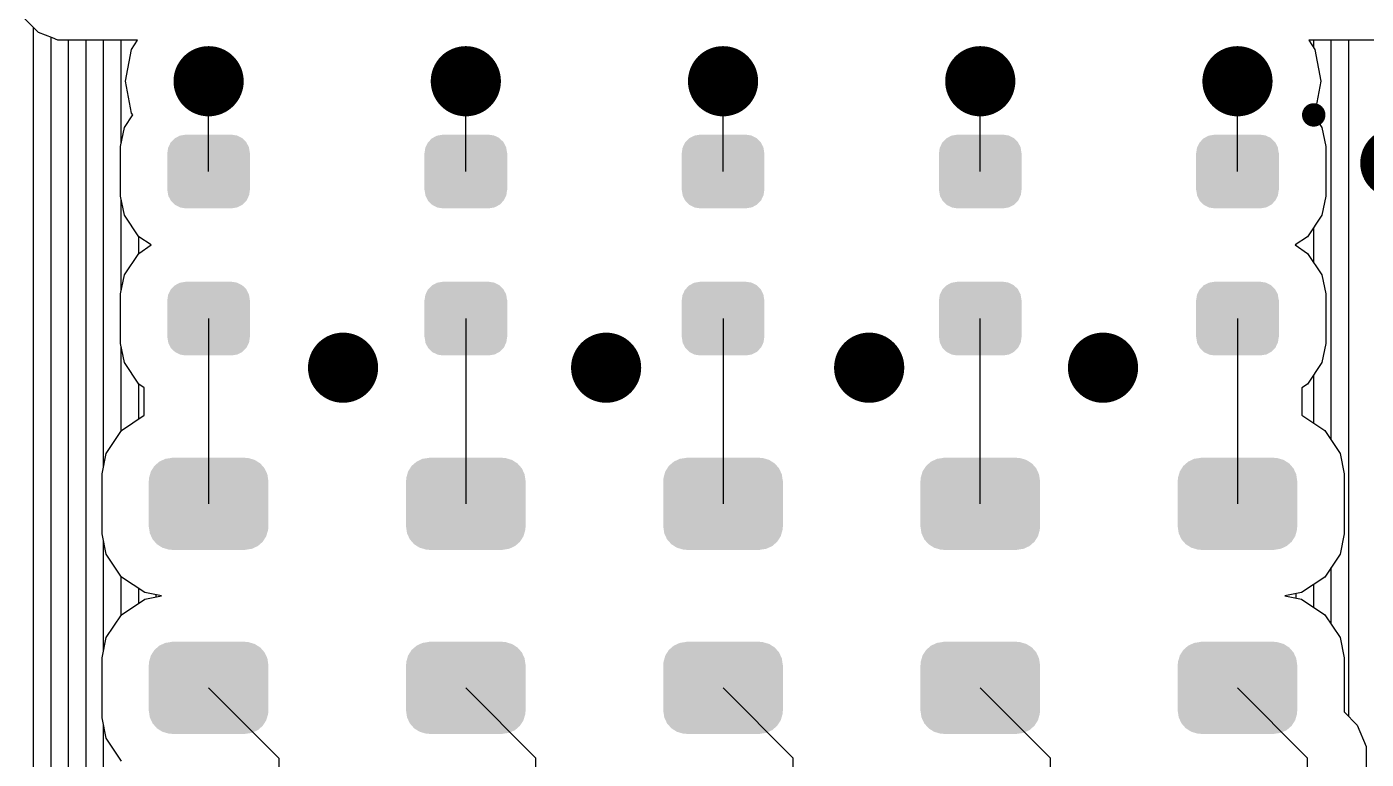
# Model space of a CAD drawing. Extents: x 295 to 953, y 10 to 290.
# Drawn here: x 646.07 to 670.07, y 170.42 to 183.55 of the extents above; entities that cross this region are included whole.
import ezdxf

# ---------------------------------------------------------------- set-up
doc = ezdxf.new("R2010")
doc.units = 0
doc.header["$LTSCALE"] = 5
doc.header["$MEASUREMENT"] = 0
doc.layers.get('0').update_dxf_attribs({"linetype": 'CONTINUOUS', "lineweight": 25})
doc.layers.add('DV-INT-A3_TOP', color=10, linetype='CONTINUOUS')

msp = doc.modelspace()

# ---------------------------------------------------------------- linework, layer by layer
for points, const_width in [([(649.011, 182.571, 1), (649.64, 182.571, 1)], 0.629), ([(653.621, 182.571, 1), (654.25, 182.571, 1)], 0.629), ([(658.231, 182.571, 1), (658.86, 182.571, 1)], 0.629), ([(662.841, 182.571, 1), (663.47, 182.571, 1)], 0.629), ([(667.451, 182.571, 1), (668.08, 182.571, 1)], 0.629), ([(669.027, 181.967, 1), (669.237, 181.967, 1)], 0.21), ([(670.28, 181.104, 1), (670.909, 181.104, 1)], 0.629), ([(651.421, 177.437, 1), (652.049, 177.437, 1)], 0.629), ([(656.136, 177.437, 1), (656.764, 177.437, 1)], 0.629), ([(660.85, 177.437, 1), (661.479, 177.437, 1)], 0.629), ([(665.041, 177.437, 1), (665.67, 177.437, 1)], 0.629)]:
    msp.add_lwpolyline(points, format="xyb", close=True, dxfattribs=dict(const_width=const_width))
for points in [[(648.653, 181.48), (648.717, 181.547), (650, 181.48), (649.932, 181.547)], [(648.717, 181.547), (648.729, 181.553), (649.932, 181.547), (649.925, 181.553)], [(648.729, 181.553), (648.809, 181.596), (649.925, 181.553), (649.838, 181.596)], [(648.809, 181.596), (648.829, 181.599), (649.838, 181.596), (649.831, 181.599)], [(648.829, 181.599), (648.912, 181.613), (649.831, 181.599), (649.738, 181.613)], [(653.263, 181.48), (653.327, 181.547), (654.61, 181.48), (654.542, 181.547)], [(653.327, 181.547), (653.339, 181.553), (654.542, 181.547), (654.535, 181.553)], [(653.339, 181.553), (653.419, 181.596), (654.535, 181.553), (654.448, 181.596)], [(653.419, 181.596), (653.439, 181.599), (654.448, 181.596), (654.441, 181.599)], [(653.439, 181.599), (653.523, 181.613), (654.441, 181.599), (654.348, 181.613)], [(657.873, 181.48), (657.937, 181.547), (659.22, 181.48), (659.152, 181.547)], [(657.937, 181.547), (657.949, 181.553), (659.152, 181.547), (659.145, 181.553)], [(657.949, 181.553), (658.029, 181.596), (659.145, 181.553), (659.058, 181.596)], [(658.029, 181.596), (658.049, 181.599), (659.058, 181.596), (659.051, 181.599)], [(658.049, 181.599), (658.133, 181.613), (659.051, 181.599), (658.958, 181.613)], [(662.483, 181.48), (662.547, 181.547), (663.83, 181.48), (663.762, 181.547)], [(662.547, 181.547), (662.559, 181.553), (663.762, 181.547), (663.755, 181.553)], [(662.559, 181.553), (662.639, 181.596), (663.755, 181.553), (663.668, 181.596)], [(662.639, 181.596), (662.659, 181.599), (663.668, 181.596), (663.661, 181.599)], [(662.659, 181.599), (662.743, 181.613), (663.661, 181.599), (663.568, 181.613)], [(667.093, 181.48), (667.157, 181.547), (668.44, 181.48), (668.372, 181.547)], [(667.157, 181.547), (667.169, 181.553), (668.372, 181.547), (668.365, 181.553)], [(667.169, 181.553), (667.25, 181.596), (668.365, 181.553), (668.278, 181.596)], [(667.25, 181.596), (667.27, 181.599), (668.278, 181.596), (668.271, 181.599)], [(667.27, 181.599), (667.353, 181.613), (668.271, 181.599), (668.178, 181.613)], [(648.583, 180.622), (648.583, 181.284), (650.067, 180.622), (650.067, 181.284)], [(648.586, 181.284), (648.599, 181.377), (650.065, 181.284), (650.05, 181.377)], [(648.599, 181.377), (648.604, 181.387), (650.05, 181.377), (650.048, 181.387)], [(648.604, 181.387), (648.644, 181.471), (650.048, 181.387), (650.005, 181.471)], [(648.644, 181.471), (648.653, 181.48), (650.005, 181.471), (650, 181.48)], [(653.194, 180.622), (653.194, 181.284), (654.677, 180.622), (654.677, 181.284)], [(653.196, 181.284), (653.209, 181.377), (654.675, 181.284), (654.66, 181.377)], [(653.209, 181.377), (653.214, 181.387), (654.66, 181.377), (654.658, 181.387)], [(653.214, 181.387), (653.254, 181.471), (654.658, 181.387), (654.615, 181.471)], [(653.254, 181.471), (653.263, 181.48), (654.615, 181.471), (654.61, 181.48)], [(657.804, 180.622), (657.804, 181.284), (659.287, 180.622), (659.287, 181.284)], [(657.806, 181.284), (657.819, 181.377), (659.285, 181.284), (659.27, 181.377)], [(657.819, 181.377), (657.824, 181.387), (659.27, 181.377), (659.269, 181.387)], [(657.824, 181.387), (657.864, 181.471), (659.269, 181.387), (659.225, 181.471)], [(657.864, 181.471), (657.873, 181.48), (659.225, 181.471), (659.22, 181.48)], [(662.414, 180.622), (662.414, 181.284), (663.897, 180.622), (663.897, 181.284)], [(662.416, 181.284), (662.429, 181.377), (663.895, 181.284), (663.88, 181.377)], [(662.429, 181.377), (662.434, 181.387), (663.88, 181.377), (663.879, 181.387)], [(662.434, 181.387), (662.474, 181.471), (663.879, 181.387), (663.835, 181.471)], [(662.474, 181.471), (662.483, 181.48), (663.835, 181.471), (663.83, 181.48)], [(667.024, 180.622), (667.024, 181.284), (668.507, 180.622), (668.507, 181.284)], [(667.026, 181.284), (667.039, 181.377), (668.505, 181.284), (668.49, 181.377)], [(667.039, 181.377), (667.044, 181.387), (668.49, 181.377), (668.489, 181.387)], [(667.044, 181.387), (667.084, 181.471), (668.489, 181.387), (668.445, 181.471)], [(667.084, 181.471), (667.093, 181.48), (668.445, 181.471), (668.44, 181.48)], [(648.601, 180.529), (648.586, 180.622), (650.052, 180.529), (650.065, 180.622)], [(648.602, 180.519), (648.601, 180.529), (650.047, 180.519), (650.052, 180.529)], [(653.211, 180.529), (653.196, 180.622), (654.662, 180.529), (654.675, 180.622)], [(653.212, 180.519), (653.211, 180.529), (654.657, 180.519), (654.662, 180.529)], [(657.821, 180.529), (657.806, 180.622), (659.272, 180.529), (659.285, 180.622)], [(657.822, 180.519), (657.821, 180.529), (659.267, 180.519), (659.272, 180.529)], [(662.431, 180.529), (662.416, 180.622), (663.882, 180.529), (663.895, 180.622)], [(662.432, 180.519), (662.431, 180.529), (663.877, 180.519), (663.882, 180.529)], [(667.041, 180.529), (667.026, 180.622), (668.492, 180.529), (668.505, 180.622)], [(667.043, 180.519), (667.041, 180.529), (668.487, 180.519), (668.492, 180.529)], [(648.646, 180.435), (648.602, 180.519), (650.006, 180.435), (650.047, 180.519)], [(648.65, 180.426), (648.646, 180.435), (649.998, 180.426), (650.006, 180.435)], [(648.719, 180.359), (648.65, 180.426), (649.934, 180.359), (649.998, 180.426)], [(648.726, 180.353), (648.719, 180.359), (649.922, 180.353), (649.934, 180.359)], [(648.813, 180.31), (648.726, 180.353), (649.841, 180.31), (649.922, 180.353)], [(648.82, 180.307), (648.813, 180.31), (649.821, 180.307), (649.841, 180.31)], [(648.912, 180.293), (648.82, 180.307), (649.738, 180.293), (649.821, 180.307)], [(653.256, 180.435), (653.212, 180.519), (654.617, 180.435), (654.657, 180.519)], [(653.261, 180.426), (653.256, 180.435), (654.608, 180.426), (654.617, 180.435)], [(653.329, 180.359), (653.261, 180.426), (654.544, 180.359), (654.608, 180.426)], [(653.336, 180.353), (653.329, 180.359), (654.532, 180.353), (654.544, 180.359)], [(653.423, 180.31), (653.336, 180.353), (654.451, 180.31), (654.532, 180.353)], [(653.43, 180.307), (653.423, 180.31), (654.431, 180.307), (654.451, 180.31)], [(653.523, 180.293), (653.43, 180.307), (654.348, 180.293), (654.431, 180.307)], [(657.866, 180.435), (657.822, 180.519), (659.227, 180.435), (659.267, 180.519)], [(657.871, 180.426), (657.866, 180.435), (659.218, 180.426), (659.227, 180.435)], [(657.939, 180.359), (657.871, 180.426), (659.154, 180.359), (659.218, 180.426)], [(657.946, 180.353), (657.939, 180.359), (659.142, 180.353), (659.154, 180.359)], [(658.033, 180.31), (657.946, 180.353), (659.062, 180.31), (659.142, 180.353)], [(658.04, 180.307), (658.033, 180.31), (659.042, 180.307), (659.062, 180.31)], [(658.133, 180.293), (658.04, 180.307), (658.958, 180.293), (659.042, 180.307)], [(662.476, 180.435), (662.432, 180.519), (663.837, 180.435), (663.877, 180.519)], [(662.481, 180.426), (662.476, 180.435), (663.828, 180.426), (663.837, 180.435)], [(662.549, 180.359), (662.481, 180.426), (663.764, 180.359), (663.828, 180.426)], [(662.556, 180.353), (662.549, 180.359), (663.752, 180.353), (663.764, 180.359)], [(662.643, 180.31), (662.556, 180.353), (663.672, 180.31), (663.752, 180.353)], [(662.65, 180.307), (662.643, 180.31), (663.652, 180.307), (663.672, 180.31)], [(662.743, 180.293), (662.65, 180.307), (663.568, 180.293), (663.652, 180.307)], [(667.086, 180.435), (667.043, 180.519), (668.447, 180.435), (668.487, 180.519)], [(667.091, 180.426), (667.086, 180.435), (668.438, 180.426), (668.447, 180.435)], [(667.159, 180.359), (667.091, 180.426), (668.374, 180.359), (668.438, 180.426)], [(667.166, 180.353), (667.159, 180.359), (668.362, 180.353), (668.374, 180.359)], [(667.253, 180.31), (667.166, 180.353), (668.282, 180.31), (668.362, 180.353)], [(667.26, 180.307), (667.253, 180.31), (668.262, 180.307), (668.282, 180.31)], [(667.353, 180.293), (667.26, 180.307), (668.178, 180.293), (668.262, 180.307)], [(648.653, 178.844), (648.717, 178.911), (650, 178.844), (649.932, 178.911)], [(648.717, 178.911), (648.729, 178.917), (649.932, 178.911), (649.925, 178.917)], [(648.729, 178.917), (648.809, 178.96), (649.925, 178.917), (649.838, 178.96)], [(648.809, 178.96), (648.829, 178.963), (649.838, 178.96), (649.831, 178.963)], [(648.829, 178.963), (648.912, 178.977), (649.831, 178.963), (649.738, 178.977)], [(653.263, 178.844), (653.327, 178.911), (654.61, 178.844), (654.542, 178.911)], [(653.327, 178.911), (653.339, 178.917), (654.542, 178.911), (654.535, 178.917)], [(653.339, 178.917), (653.419, 178.96), (654.535, 178.917), (654.448, 178.96)], [(653.419, 178.96), (653.439, 178.963), (654.448, 178.96), (654.441, 178.963)], [(653.439, 178.963), (653.523, 178.977), (654.441, 178.963), (654.348, 178.977)], [(657.873, 178.844), (657.937, 178.911), (659.22, 178.844), (659.152, 178.911)], [(657.937, 178.911), (657.949, 178.917), (659.152, 178.911), (659.145, 178.917)], [(657.949, 178.917), (658.029, 178.96), (659.145, 178.917), (659.058, 178.96)], [(658.029, 178.96), (658.049, 178.963), (659.058, 178.96), (659.051, 178.963)], [(658.049, 178.963), (658.133, 178.977), (659.051, 178.963), (658.958, 178.977)], [(662.483, 178.844), (662.547, 178.911), (663.83, 178.844), (663.762, 178.911)], [(662.547, 178.911), (662.559, 178.917), (663.762, 178.911), (663.755, 178.917)], [(662.559, 178.917), (662.639, 178.96), (663.755, 178.917), (663.668, 178.96)], [(662.639, 178.96), (662.659, 178.963), (663.668, 178.96), (663.661, 178.963)], [(662.659, 178.963), (662.743, 178.977), (663.661, 178.963), (663.568, 178.977)], [(667.093, 178.844), (667.157, 178.911), (668.44, 178.844), (668.372, 178.911)], [(667.157, 178.911), (667.169, 178.917), (668.372, 178.911), (668.365, 178.917)], [(667.169, 178.917), (667.25, 178.96), (668.365, 178.917), (668.278, 178.96)], [(667.25, 178.96), (667.27, 178.963), (668.278, 178.96), (668.271, 178.963)], [(667.27, 178.963), (667.353, 178.977), (668.271, 178.963), (668.178, 178.977)], [(648.583, 177.986), (648.583, 178.648), (650.067, 177.986), (650.067, 178.648)], [(648.586, 178.648), (648.599, 178.741), (650.065, 178.648), (650.05, 178.741)], [(648.599, 178.741), (648.604, 178.751), (650.05, 178.741), (650.048, 178.751)], [(648.604, 178.751), (648.644, 178.835), (650.048, 178.751), (650.005, 178.835)], [(648.644, 178.835), (648.653, 178.844), (650.005, 178.835), (650, 178.844)], [(653.194, 177.986), (653.194, 178.648), (654.677, 177.986), (654.677, 178.648)], [(653.196, 178.648), (653.209, 178.741), (654.675, 178.648), (654.66, 178.741)], [(653.209, 178.741), (653.214, 178.751), (654.66, 178.741), (654.658, 178.751)], [(653.214, 178.751), (653.254, 178.835), (654.658, 178.751), (654.615, 178.835)], [(653.254, 178.835), (653.263, 178.844), (654.615, 178.835), (654.61, 178.844)], [(657.804, 177.986), (657.804, 178.648), (659.287, 177.986), (659.287, 178.648)], [(657.806, 178.648), (657.819, 178.741), (659.285, 178.648), (659.27, 178.741)], [(657.819, 178.741), (657.824, 178.751), (659.27, 178.741), (659.269, 178.751)], [(657.824, 178.751), (657.864, 178.835), (659.269, 178.751), (659.225, 178.835)], [(657.864, 178.835), (657.873, 178.844), (659.225, 178.835), (659.22, 178.844)], [(662.414, 177.986), (662.414, 178.648), (663.897, 177.986), (663.897, 178.648)], [(662.416, 178.648), (662.429, 178.741), (663.895, 178.648), (663.88, 178.741)], [(662.429, 178.741), (662.434, 178.751), (663.88, 178.741), (663.879, 178.751)], [(662.434, 178.751), (662.474, 178.835), (663.879, 178.751), (663.835, 178.835)], [(662.474, 178.835), (662.483, 178.844), (663.835, 178.835), (663.83, 178.844)], [(667.024, 177.986), (667.024, 178.648), (668.507, 177.986), (668.507, 178.648)], [(667.026, 178.648), (667.039, 178.741), (668.505, 178.648), (668.49, 178.741)], [(667.039, 178.741), (667.044, 178.751), (668.49, 178.741), (668.489, 178.751)], [(667.044, 178.751), (667.084, 178.835), (668.489, 178.751), (668.445, 178.835)], [(667.084, 178.835), (667.093, 178.844), (668.445, 178.835), (668.44, 178.844)], [(648.601, 177.893), (648.586, 177.986), (650.052, 177.893), (650.065, 177.986)], [(648.602, 177.882), (648.601, 177.893), (650.047, 177.882), (650.052, 177.893)], [(653.211, 177.893), (653.196, 177.986), (654.662, 177.893), (654.675, 177.986)], [(653.212, 177.882), (653.211, 177.893), (654.657, 177.882), (654.662, 177.893)], [(657.821, 177.893), (657.806, 177.986), (659.272, 177.893), (659.285, 177.986)], [(657.822, 177.882), (657.821, 177.893), (659.267, 177.882), (659.272, 177.893)], [(662.431, 177.893), (662.416, 177.986), (663.882, 177.893), (663.895, 177.986)], [(662.432, 177.882), (662.431, 177.893), (663.877, 177.882), (663.882, 177.893)], [(667.041, 177.893), (667.026, 177.986), (668.492, 177.893), (668.505, 177.986)], [(667.043, 177.882), (667.041, 177.893), (668.487, 177.882), (668.492, 177.893)], [(648.646, 177.798), (648.602, 177.882), (650.006, 177.798), (650.047, 177.882)], [(648.65, 177.789), (648.646, 177.798), (649.998, 177.789), (650.006, 177.798)], [(648.719, 177.723), (648.65, 177.789), (649.934, 177.723), (649.998, 177.789)], [(648.726, 177.716), (648.719, 177.723), (649.922, 177.716), (649.934, 177.723)], [(648.813, 177.674), (648.726, 177.716), (649.841, 177.674), (649.922, 177.716)], [(648.82, 177.671), (648.813, 177.674), (649.821, 177.671), (649.841, 177.674)], [(648.912, 177.657), (648.82, 177.671), (649.738, 177.657), (649.821, 177.671)], [(653.256, 177.798), (653.212, 177.882), (654.617, 177.798), (654.657, 177.882)], [(653.261, 177.789), (653.256, 177.798), (654.608, 177.789), (654.617, 177.798)], [(653.329, 177.723), (653.261, 177.789), (654.544, 177.723), (654.608, 177.789)], [(653.336, 177.716), (653.329, 177.723), (654.532, 177.716), (654.544, 177.723)], [(653.423, 177.674), (653.336, 177.716), (654.451, 177.674), (654.532, 177.716)], [(653.43, 177.671), (653.423, 177.674), (654.431, 177.671), (654.451, 177.674)], [(653.523, 177.657), (653.43, 177.671), (654.348, 177.657), (654.431, 177.671)], [(657.866, 177.798), (657.822, 177.882), (659.227, 177.798), (659.267, 177.882)], [(657.871, 177.789), (657.866, 177.798), (659.218, 177.789), (659.227, 177.798)], [(657.939, 177.723), (657.871, 177.789), (659.154, 177.723), (659.218, 177.789)], [(657.946, 177.716), (657.939, 177.723), (659.142, 177.716), (659.154, 177.723)], [(658.033, 177.674), (657.946, 177.716), (659.062, 177.674), (659.142, 177.716)], [(658.04, 177.671), (658.033, 177.674), (659.042, 177.671), (659.062, 177.674)], [(658.133, 177.657), (658.04, 177.671), (658.958, 177.657), (659.042, 177.671)], [(662.476, 177.798), (662.432, 177.882), (663.837, 177.798), (663.877, 177.882)], [(662.481, 177.789), (662.476, 177.798), (663.828, 177.789), (663.837, 177.798)], [(662.549, 177.723), (662.481, 177.789), (663.764, 177.723), (663.828, 177.789)], [(662.556, 177.716), (662.549, 177.723), (663.752, 177.716), (663.764, 177.723)], [(662.643, 177.674), (662.556, 177.716), (663.672, 177.674), (663.752, 177.716)], [(662.65, 177.671), (662.643, 177.674), (663.652, 177.671), (663.672, 177.674)], [(662.743, 177.657), (662.65, 177.671), (663.568, 177.657), (663.652, 177.671)], [(667.086, 177.798), (667.043, 177.882), (668.447, 177.798), (668.487, 177.882)], [(667.091, 177.789), (667.086, 177.798), (668.438, 177.789), (668.447, 177.798)], [(667.159, 177.723), (667.091, 177.789), (668.374, 177.723), (668.438, 177.789)], [(667.166, 177.716), (667.159, 177.723), (668.362, 177.716), (668.374, 177.723)], [(667.253, 177.674), (667.166, 177.716), (668.282, 177.674), (668.362, 177.716)], [(667.26, 177.671), (667.253, 177.674), (668.262, 177.671), (668.282, 177.674)], [(667.353, 177.657), (667.26, 177.671), (668.178, 177.657), (668.262, 177.671)], [(648.405, 175.721), (648.443, 175.754), (650.252, 175.721), (650.2, 175.754)], [(648.443, 175.754), (648.507, 175.784), (650.2, 175.754), (650.153, 175.784)], [(648.507, 175.784), (648.549, 175.804), (650.153, 175.784), (650.086, 175.804)], [(648.549, 175.804), (648.638, 175.817), (650.086, 175.804), (650.04, 175.817)], [(648.638, 175.817), (648.665, 175.821), (650.04, 175.817), (649.985, 175.821)], [(648.665, 175.821), (648.665, 175.823), (649.985, 175.821), (649.985, 175.823)], [(653.015, 175.721), (653.053, 175.754), (654.862, 175.721), (654.81, 175.754)], [(653.053, 175.754), (653.117, 175.784), (654.81, 175.754), (654.763, 175.784)], [(653.117, 175.784), (653.159, 175.804), (654.763, 175.784), (654.696, 175.804)], [(653.159, 175.804), (653.249, 175.817), (654.696, 175.804), (654.651, 175.817)], [(653.249, 175.817), (653.275, 175.821), (654.651, 175.817), (654.595, 175.821)], [(653.275, 175.821), (653.275, 175.823), (654.595, 175.821), (654.595, 175.823)], [(657.625, 175.721), (657.663, 175.754), (659.472, 175.721), (659.42, 175.754)], [(657.663, 175.754), (657.727, 175.784), (659.42, 175.754), (659.373, 175.784)], [(657.727, 175.784), (657.769, 175.804), (659.373, 175.784), (659.307, 175.804)], [(657.769, 175.804), (657.859, 175.817), (659.307, 175.804), (659.261, 175.817)], [(657.859, 175.817), (657.885, 175.821), (659.261, 175.817), (659.206, 175.821)], [(657.885, 175.821), (657.885, 175.823), (659.206, 175.821), (659.206, 175.823)], [(662.235, 175.721), (662.273, 175.754), (664.082, 175.721), (664.03, 175.754)], [(662.273, 175.754), (662.338, 175.784), (664.03, 175.754), (663.983, 175.784)], [(662.338, 175.784), (662.379, 175.804), (663.983, 175.784), (663.917, 175.804)], [(662.379, 175.804), (662.469, 175.817), (663.917, 175.804), (663.871, 175.817)], [(662.469, 175.817), (662.495, 175.821), (663.871, 175.817), (663.816, 175.821)], [(662.495, 175.821), (662.495, 175.823), (663.816, 175.821), (663.816, 175.823)], [(666.845, 175.721), (666.883, 175.754), (668.693, 175.721), (668.641, 175.754)], [(666.883, 175.754), (666.948, 175.784), (668.641, 175.754), (668.594, 175.784)], [(666.948, 175.784), (666.989, 175.804), (668.594, 175.784), (668.527, 175.804)], [(666.989, 175.804), (667.079, 175.817), (668.527, 175.804), (668.481, 175.817)], [(667.079, 175.817), (667.106, 175.821), (668.481, 175.817), (668.426, 175.821)], [(667.106, 175.821), (667.106, 175.823), (668.426, 175.821), (668.426, 175.823)], [(648.258, 175.465), (648.276, 175.526), (650.388, 175.465), (650.379, 175.526)], [(648.276, 175.526), (648.291, 175.578), (650.379, 175.526), (650.355, 175.578)], [(648.291, 175.578), (648.326, 175.633), (650.355, 175.578), (650.329, 175.633)], [(648.326, 175.633), (648.354, 175.677), (650.329, 175.633), (650.291, 175.677)], [(648.354, 175.677), (648.405, 175.721), (650.291, 175.677), (650.252, 175.721)], [(652.869, 175.465), (652.886, 175.526), (654.998, 175.465), (654.989, 175.526)], [(652.886, 175.526), (652.901, 175.578), (654.989, 175.526), (654.965, 175.578)], [(652.901, 175.578), (652.936, 175.633), (654.965, 175.578), (654.94, 175.633)], [(652.936, 175.633), (652.964, 175.677), (654.94, 175.633), (654.901, 175.677)], [(652.964, 175.677), (653.015, 175.721), (654.901, 175.677), (654.862, 175.721)], [(657.479, 175.465), (657.496, 175.526), (659.608, 175.465), (659.599, 175.526)], [(657.496, 175.526), (657.511, 175.578), (659.599, 175.526), (659.575, 175.578)], [(657.511, 175.578), (657.546, 175.633), (659.575, 175.578), (659.55, 175.633)], [(657.546, 175.633), (657.574, 175.677), (659.55, 175.633), (659.511, 175.677)], [(657.574, 175.677), (657.625, 175.721), (659.511, 175.677), (659.472, 175.721)], [(662.089, 175.465), (662.106, 175.526), (664.218, 175.465), (664.209, 175.526)], [(662.106, 175.526), (662.121, 175.578), (664.209, 175.526), (664.185, 175.578)], [(662.121, 175.578), (662.156, 175.633), (664.185, 175.578), (664.16, 175.633)], [(662.156, 175.633), (662.185, 175.677), (664.16, 175.633), (664.121, 175.677)], [(662.185, 175.677), (662.235, 175.721), (664.121, 175.677), (664.082, 175.721)], [(666.699, 175.465), (666.717, 175.526), (668.828, 175.465), (668.819, 175.526)], [(666.717, 175.526), (666.732, 175.578), (668.819, 175.526), (668.795, 175.578)], [(666.732, 175.578), (666.766, 175.633), (668.795, 175.578), (668.77, 175.633)], [(666.766, 175.633), (666.795, 175.677), (668.77, 175.633), (668.731, 175.677)], [(666.795, 175.677), (666.845, 175.721), (668.731, 175.677), (668.693, 175.721)], [(648.252, 174.585), (648.252, 175.41), (650.398, 174.585), (650.398, 175.41)], [(648.254, 175.41), (648.258, 175.465), (650.396, 175.41), (650.388, 175.465)], [(652.862, 174.585), (652.862, 175.41), (655.008, 174.585), (655.008, 175.41)], [(652.865, 175.41), (652.869, 175.465), (655.006, 175.41), (654.998, 175.465)], [(657.473, 174.585), (657.473, 175.41), (659.618, 174.585), (659.618, 175.41)], [(657.475, 175.41), (657.479, 175.465), (659.616, 175.41), (659.608, 175.465)], [(662.083, 174.585), (662.083, 175.41), (664.228, 174.585), (664.228, 175.41)], [(662.085, 175.41), (662.089, 175.465), (664.226, 175.41), (664.218, 175.465)], [(666.693, 174.585), (666.693, 175.41), (668.839, 174.585), (668.839, 175.41)], [(666.695, 175.41), (666.699, 175.465), (668.836, 175.41), (668.828, 175.465)], [(648.263, 174.53), (648.254, 174.585), (650.392, 174.53), (650.396, 174.585)], [(648.272, 174.469), (648.263, 174.53), (650.374, 174.469), (650.392, 174.53)], [(652.873, 174.53), (652.865, 174.585), (655.002, 174.53), (655.006, 174.585)], [(652.882, 174.469), (652.873, 174.53), (654.984, 174.469), (655.002, 174.53)], [(657.483, 174.53), (657.475, 174.585), (659.612, 174.53), (659.616, 174.585)], [(657.492, 174.469), (657.483, 174.53), (659.595, 174.469), (659.612, 174.53)], [(662.093, 174.53), (662.085, 174.585), (664.222, 174.53), (664.226, 174.585)], [(662.102, 174.469), (662.093, 174.53), (664.205, 174.469), (664.222, 174.53)], [(666.703, 174.53), (666.695, 174.585), (668.832, 174.53), (668.836, 174.585)], [(666.712, 174.469), (666.703, 174.53), (668.815, 174.469), (668.832, 174.53)], [(648.296, 174.417), (648.272, 174.469), (650.359, 174.417), (650.374, 174.469)], [(648.321, 174.362), (648.296, 174.417), (650.324, 174.362), (650.359, 174.417)], [(648.36, 174.318), (648.321, 174.362), (650.296, 174.318), (650.324, 174.362)], [(648.398, 174.274), (648.36, 174.318), (650.246, 174.274), (650.296, 174.318)], [(652.906, 174.417), (652.882, 174.469), (654.969, 174.417), (654.984, 174.469)], [(652.931, 174.362), (652.906, 174.417), (654.935, 174.362), (654.969, 174.417)], [(652.97, 174.318), (652.931, 174.362), (654.906, 174.318), (654.935, 174.362)], [(653.008, 174.274), (652.97, 174.318), (654.856, 174.274), (654.906, 174.318)], [(657.516, 174.417), (657.492, 174.469), (659.58, 174.417), (659.595, 174.469)], [(657.541, 174.362), (657.516, 174.417), (659.545, 174.362), (659.58, 174.417)], [(657.58, 174.318), (657.541, 174.362), (659.516, 174.318), (659.545, 174.362)], [(657.619, 174.274), (657.58, 174.318), (659.466, 174.274), (659.516, 174.318)], [(662.126, 174.417), (662.102, 174.469), (664.19, 174.417), (664.205, 174.469)], [(662.151, 174.362), (662.126, 174.417), (664.155, 174.362), (664.19, 174.417)], [(662.19, 174.318), (662.151, 174.362), (664.127, 174.318), (664.155, 174.362)], [(662.229, 174.274), (662.19, 174.318), (664.076, 174.274), (664.127, 174.318)], [(666.736, 174.417), (666.712, 174.469), (668.8, 174.417), (668.815, 174.469)], [(666.761, 174.362), (666.736, 174.417), (668.765, 174.362), (668.8, 174.417)], [(666.8, 174.318), (666.761, 174.362), (668.737, 174.318), (668.765, 174.362)], [(666.839, 174.274), (666.8, 174.318), (668.686, 174.274), (668.737, 174.318)], [(648.45, 174.241), (648.398, 174.274), (650.208, 174.241), (650.246, 174.274)], [(648.497, 174.211), (648.45, 174.241), (650.143, 174.211), (650.208, 174.241)], [(648.564, 174.192), (648.497, 174.211), (650.101, 174.192), (650.143, 174.211)], [(648.61, 174.178), (648.564, 174.192), (650.012, 174.178), (650.101, 174.192)], [(648.665, 174.174), (648.61, 174.178), (649.985, 174.174), (650.012, 174.178)], [(648.665, 174.172), (648.665, 174.174), (649.985, 174.172), (649.985, 174.174)], [(653.06, 174.241), (653.008, 174.274), (654.818, 174.241), (654.856, 174.274)], [(653.107, 174.211), (653.06, 174.241), (654.753, 174.211), (654.818, 174.241)], [(653.174, 174.192), (653.107, 174.211), (654.712, 174.192), (654.753, 174.211)], [(653.22, 174.178), (653.174, 174.192), (654.622, 174.178), (654.712, 174.192)], [(653.275, 174.174), (653.22, 174.178), (654.595, 174.174), (654.622, 174.178)], [(653.275, 174.172), (653.275, 174.174), (654.595, 174.172), (654.595, 174.174)], [(657.671, 174.241), (657.619, 174.274), (659.428, 174.241), (659.466, 174.274)], [(657.718, 174.211), (657.671, 174.241), (659.363, 174.211), (659.428, 174.241)], [(657.784, 174.192), (657.718, 174.211), (659.322, 174.192), (659.363, 174.211)], [(657.83, 174.178), (657.784, 174.192), (659.232, 174.178), (659.322, 174.192)], [(657.885, 174.174), (657.83, 174.178), (659.206, 174.174), (659.232, 174.178)], [(657.885, 174.172), (657.885, 174.174), (659.206, 174.172), (659.206, 174.174)], [(662.281, 174.241), (662.229, 174.274), (664.038, 174.241), (664.076, 174.274)], [(662.328, 174.211), (662.281, 174.241), (663.974, 174.211), (664.038, 174.241)], [(662.394, 174.192), (662.328, 174.211), (663.932, 174.192), (663.974, 174.211)], [(662.44, 174.178), (662.394, 174.192), (663.842, 174.178), (663.932, 174.192)], [(662.495, 174.174), (662.44, 174.178), (663.816, 174.174), (663.842, 174.178)], [(662.495, 174.172), (662.495, 174.174), (663.816, 174.172), (663.816, 174.174)], [(666.891, 174.241), (666.839, 174.274), (668.648, 174.241), (668.686, 174.274)], [(666.938, 174.211), (666.891, 174.241), (668.584, 174.211), (668.648, 174.241)], [(667.005, 174.192), (666.938, 174.211), (668.542, 174.192), (668.584, 174.211)], [(667.05, 174.178), (667.005, 174.192), (668.452, 174.178), (668.542, 174.192)], [(667.106, 174.174), (667.05, 174.178), (668.426, 174.174), (668.452, 174.178)], [(667.106, 174.172), (667.106, 174.174), (668.426, 174.172), (668.426, 174.174)], [(648.326, 172.335), (648.354, 172.379), (650.329, 172.335), (650.291, 172.379)], [(648.354, 172.379), (648.405, 172.423), (650.291, 172.379), (650.252, 172.423)], [(648.405, 172.423), (648.443, 172.456), (650.252, 172.423), (650.2, 172.456)], [(648.443, 172.456), (648.507, 172.486), (650.2, 172.456), (650.153, 172.486)], [(648.507, 172.486), (648.549, 172.505), (650.153, 172.486), (650.086, 172.505)], [(648.549, 172.505), (648.638, 172.519), (650.086, 172.505), (650.04, 172.519)], [(648.638, 172.519), (648.665, 172.523), (650.04, 172.519), (649.985, 172.523)], [(648.665, 172.523), (648.665, 172.525), (649.985, 172.523), (649.985, 172.525)], [(652.936, 172.335), (652.964, 172.379), (654.94, 172.335), (654.901, 172.379)], [(652.964, 172.379), (653.015, 172.423), (654.901, 172.379), (654.862, 172.423)], [(653.015, 172.423), (653.053, 172.456), (654.862, 172.423), (654.81, 172.456)], [(653.053, 172.456), (653.117, 172.486), (654.81, 172.456), (654.763, 172.486)], [(653.117, 172.486), (653.159, 172.505), (654.763, 172.486), (654.696, 172.505)], [(653.159, 172.505), (653.249, 172.519), (654.696, 172.505), (654.651, 172.519)], [(653.249, 172.519), (653.275, 172.523), (654.651, 172.519), (654.595, 172.523)], [(653.275, 172.523), (653.275, 172.525), (654.595, 172.523), (654.595, 172.525)], [(657.546, 172.335), (657.574, 172.379), (659.55, 172.335), (659.511, 172.379)], [(657.574, 172.379), (657.625, 172.423), (659.511, 172.379), (659.472, 172.423)], [(657.625, 172.423), (657.663, 172.456), (659.472, 172.423), (659.42, 172.456)], [(657.663, 172.456), (657.727, 172.486), (659.42, 172.456), (659.373, 172.486)], [(657.727, 172.486), (657.769, 172.505), (659.373, 172.486), (659.307, 172.505)], [(657.769, 172.505), (657.859, 172.519), (659.307, 172.505), (659.261, 172.519)], [(657.859, 172.519), (657.885, 172.523), (659.261, 172.519), (659.206, 172.523)], [(657.885, 172.523), (657.885, 172.525), (659.206, 172.523), (659.206, 172.525)], [(662.156, 172.335), (662.185, 172.379), (664.16, 172.335), (664.121, 172.379)], [(662.185, 172.379), (662.235, 172.423), (664.121, 172.379), (664.082, 172.423)], [(662.235, 172.423), (662.273, 172.456), (664.082, 172.423), (664.03, 172.456)], [(662.273, 172.456), (662.338, 172.486), (664.03, 172.456), (663.983, 172.486)], [(662.338, 172.486), (662.379, 172.505), (663.983, 172.486), (663.917, 172.505)], [(662.379, 172.505), (662.469, 172.519), (663.917, 172.505), (663.871, 172.519)], [(662.469, 172.519), (662.495, 172.523), (663.871, 172.519), (663.816, 172.523)], [(662.495, 172.523), (662.495, 172.525), (663.816, 172.523), (663.816, 172.525)], [(666.766, 172.335), (666.795, 172.379), (668.77, 172.335), (668.731, 172.379)], [(666.795, 172.379), (666.845, 172.423), (668.731, 172.379), (668.693, 172.423)], [(666.845, 172.423), (666.883, 172.456), (668.693, 172.423), (668.641, 172.456)], [(666.883, 172.456), (666.948, 172.486), (668.641, 172.456), (668.594, 172.486)], [(666.948, 172.486), (666.989, 172.505), (668.594, 172.486), (668.527, 172.505)], [(666.989, 172.505), (667.079, 172.519), (668.527, 172.505), (668.481, 172.519)], [(667.079, 172.519), (667.106, 172.523), (668.481, 172.519), (668.426, 172.523)], [(667.106, 172.523), (667.106, 172.525), (668.426, 172.523), (668.426, 172.525)], [(648.254, 172.112), (648.258, 172.167), (650.396, 172.112), (650.388, 172.167)], [(648.258, 172.167), (648.276, 172.228), (650.388, 172.167), (650.379, 172.228)], [(648.276, 172.228), (648.291, 172.28), (650.379, 172.228), (650.355, 172.28)], [(648.291, 172.28), (648.326, 172.335), (650.355, 172.28), (650.329, 172.335)], [(652.865, 172.112), (652.869, 172.167), (655.006, 172.112), (654.998, 172.167)], [(652.869, 172.167), (652.886, 172.228), (654.998, 172.167), (654.989, 172.228)], [(652.886, 172.228), (652.901, 172.28), (654.989, 172.228), (654.965, 172.28)], [(652.901, 172.28), (652.936, 172.335), (654.965, 172.28), (654.94, 172.335)], [(657.475, 172.112), (657.479, 172.167), (659.616, 172.112), (659.608, 172.167)], [(657.479, 172.167), (657.496, 172.228), (659.608, 172.167), (659.599, 172.228)], [(657.496, 172.228), (657.511, 172.28), (659.599, 172.228), (659.575, 172.28)], [(657.511, 172.28), (657.546, 172.335), (659.575, 172.28), (659.55, 172.335)], [(662.085, 172.112), (662.089, 172.167), (664.226, 172.112), (664.218, 172.167)], [(662.089, 172.167), (662.106, 172.228), (664.218, 172.167), (664.209, 172.228)], [(662.106, 172.228), (662.121, 172.28), (664.209, 172.228), (664.185, 172.28)], [(662.121, 172.28), (662.156, 172.335), (664.185, 172.28), (664.16, 172.335)], [(666.695, 172.112), (666.699, 172.167), (668.836, 172.112), (668.828, 172.167)], [(666.699, 172.167), (666.717, 172.228), (668.828, 172.167), (668.819, 172.228)], [(666.717, 172.228), (666.732, 172.28), (668.819, 172.228), (668.795, 172.28)], [(666.732, 172.28), (666.766, 172.335), (668.795, 172.28), (668.77, 172.335)], [(648.252, 171.286), (648.252, 172.112), (650.398, 171.286), (650.398, 172.112)], [(652.862, 171.286), (652.862, 172.112), (655.008, 171.286), (655.008, 172.112)], [(657.473, 171.286), (657.473, 172.112), (659.618, 171.286), (659.618, 172.112)], [(662.083, 171.286), (662.083, 172.112), (664.228, 171.286), (664.228, 172.112)], [(666.693, 171.286), (666.693, 172.112), (668.839, 171.286), (668.839, 172.112)], [(648.263, 171.231), (648.254, 171.286), (650.392, 171.231), (650.396, 171.286)], [(648.272, 171.17), (648.263, 171.231), (650.374, 171.17), (650.392, 171.231)], [(648.296, 171.119), (648.272, 171.17), (650.359, 171.119), (650.374, 171.17)], [(652.873, 171.231), (652.865, 171.286), (655.002, 171.231), (655.006, 171.286)], [(652.882, 171.17), (652.873, 171.231), (654.984, 171.17), (655.002, 171.231)], [(652.906, 171.119), (652.882, 171.17), (654.969, 171.119), (654.984, 171.17)], [(657.483, 171.231), (657.475, 171.286), (659.612, 171.231), (659.616, 171.286)], [(657.492, 171.17), (657.483, 171.231), (659.595, 171.17), (659.612, 171.231)], [(657.516, 171.119), (657.492, 171.17), (659.58, 171.119), (659.595, 171.17)], [(662.093, 171.231), (662.085, 171.286), (664.222, 171.231), (664.226, 171.286)], [(662.102, 171.17), (662.093, 171.231), (664.205, 171.17), (664.222, 171.231)], [(662.126, 171.119), (662.102, 171.17), (664.19, 171.119), (664.205, 171.17)], [(666.703, 171.231), (666.695, 171.286), (668.832, 171.231), (668.836, 171.286)], [(666.712, 171.17), (666.703, 171.231), (668.815, 171.17), (668.832, 171.231)], [(666.736, 171.119), (666.712, 171.17), (668.8, 171.119), (668.815, 171.17)], [(648.321, 171.064), (648.296, 171.119), (650.324, 171.064), (650.359, 171.119)], [(648.36, 171.02), (648.321, 171.064), (650.296, 171.02), (650.324, 171.064)], [(648.398, 170.976), (648.36, 171.02), (650.246, 170.976), (650.296, 171.02)], [(648.45, 170.942), (648.398, 170.976), (650.208, 170.942), (650.246, 170.976)], [(648.497, 170.913), (648.45, 170.942), (650.143, 170.913), (650.208, 170.942)], [(652.931, 171.064), (652.906, 171.119), (654.935, 171.064), (654.969, 171.119)], [(652.97, 171.02), (652.931, 171.064), (654.906, 171.02), (654.935, 171.064)], [(653.008, 170.976), (652.97, 171.02), (654.856, 170.976), (654.906, 171.02)], [(653.06, 170.942), (653.008, 170.976), (654.818, 170.942), (654.856, 170.976)], [(653.107, 170.913), (653.06, 170.942), (654.753, 170.913), (654.818, 170.942)], [(657.541, 171.064), (657.516, 171.119), (659.545, 171.064), (659.58, 171.119)], [(657.58, 171.02), (657.541, 171.064), (659.516, 171.02), (659.545, 171.064)], [(657.619, 170.976), (657.58, 171.02), (659.466, 170.976), (659.516, 171.02)], [(657.671, 170.942), (657.619, 170.976), (659.428, 170.942), (659.466, 170.976)], [(657.718, 170.913), (657.671, 170.942), (659.363, 170.913), (659.428, 170.942)], [(662.151, 171.064), (662.126, 171.119), (664.155, 171.064), (664.19, 171.119)], [(662.19, 171.02), (662.151, 171.064), (664.127, 171.02), (664.155, 171.064)], [(662.229, 170.976), (662.19, 171.02), (664.076, 170.976), (664.127, 171.02)], [(662.281, 170.942), (662.229, 170.976), (664.038, 170.942), (664.076, 170.976)], [(662.328, 170.913), (662.281, 170.942), (663.974, 170.913), (664.038, 170.942)], [(666.761, 171.064), (666.736, 171.119), (668.765, 171.064), (668.8, 171.119)], [(666.8, 171.02), (666.761, 171.064), (668.737, 171.02), (668.765, 171.064)], [(666.839, 170.976), (666.8, 171.02), (668.686, 170.976), (668.737, 171.02)], [(666.891, 170.942), (666.839, 170.976), (668.648, 170.942), (668.686, 170.976)], [(666.938, 170.913), (666.891, 170.942), (668.584, 170.913), (668.648, 170.942)], [(648.564, 170.893), (648.497, 170.913), (650.101, 170.893), (650.143, 170.913)], [(648.61, 170.88), (648.564, 170.893), (650.012, 170.88), (650.101, 170.893)], [(648.665, 170.876), (648.61, 170.88), (649.985, 170.876), (650.012, 170.88)], [(648.665, 170.874), (648.665, 170.876), (649.985, 170.874), (649.985, 170.876)], [(653.174, 170.893), (653.107, 170.913), (654.712, 170.893), (654.753, 170.913)], [(653.22, 170.88), (653.174, 170.893), (654.622, 170.88), (654.712, 170.893)], [(653.275, 170.876), (653.22, 170.88), (654.595, 170.876), (654.622, 170.88)], [(653.275, 170.874), (653.275, 170.876), (654.595, 170.874), (654.595, 170.876)], [(657.784, 170.893), (657.718, 170.913), (659.322, 170.893), (659.363, 170.913)], [(657.83, 170.88), (657.784, 170.893), (659.232, 170.88), (659.322, 170.893)], [(657.885, 170.876), (657.83, 170.88), (659.206, 170.876), (659.232, 170.88)], [(657.885, 170.874), (657.885, 170.876), (659.206, 170.874), (659.206, 170.876)], [(662.394, 170.893), (662.328, 170.913), (663.932, 170.893), (663.974, 170.913)], [(662.44, 170.88), (662.394, 170.893), (663.842, 170.88), (663.932, 170.893)], [(662.495, 170.876), (662.44, 170.88), (663.816, 170.876), (663.842, 170.88)], [(662.495, 170.874), (662.495, 170.876), (663.816, 170.874), (663.816, 170.876)], [(667.005, 170.893), (666.938, 170.913), (668.542, 170.893), (668.584, 170.913)], [(667.05, 170.88), (667.005, 170.893), (668.452, 170.88), (668.542, 170.893)], [(667.106, 170.876), (667.05, 170.88), (668.426, 170.876), (668.452, 170.88)], [(667.106, 170.874), (667.106, 170.876), (668.426, 170.874), (668.426, 170.876)]]:
    msp.add_solid(points)
at = {"layer": 'DV-INT-A3_TOP', "color": 7}
for p, q in [((646.278, 183.447), (644.338, 185.387)), ((646.186, 167.626), (646.186, 183.539)), ((646.526, 183.346), (646.278, 183.447)), ((646.501, 168.397), (646.501, 183.354)), ((646.626, 183.304), (646.526, 183.346)), ((646.999, 183.304), (646.626, 183.304)), ((646.815, 168.686), (646.815, 183.304)), ((648.051, 183.304), (646.999, 183.304)), ((647.129, 168.87), (647.129, 183.304)), ((647.443, 175.66), (647.443, 183.304)), ((647.758, 181.447), (647.758, 183.304)), ((647.946, 183.141), (648.051, 183.304)), ((670.758, 183.304), (669.044, 183.304)), ((669.044, 183.304), (669.149, 183.141)), ((669.132, 183.17), (669.132, 183.304)), ((669.446, 176.142), (669.446, 183.304)), ((669.761, 171.188), (669.761, 183.304)), ((647.833, 182.571), (647.946, 183.141)), ((669.149, 183.141), (669.262, 182.571)), ((647.946, 181.997), (647.833, 182.571)), ((649.325, 180.953), (649.325, 182.571)), ((653.935, 180.953), (653.935, 182.571)), ((658.545, 180.953), (658.545, 182.571)), ((663.156, 180.953), (663.156, 182.571)), ((667.766, 180.953), (667.766, 182.571)), ((669.262, 182.571), (669.149, 181.997)), ((647.816, 181.741), (647.967, 181.967)), ((647.967, 181.967), (647.946, 181.997)), ((669.149, 181.997), (669.128, 181.967)), ((669.128, 181.967), (669.279, 181.741)), ((647.745, 181.401), (647.816, 181.741)), ((669.279, 181.741), (669.35, 181.401)), ((647.745, 180.509), (647.745, 181.401)), ((669.35, 181.401), (669.35, 180.509)), ((647.816, 180.169), (647.745, 180.509)), ((647.758, 178.807), (647.758, 180.463)), ((669.35, 180.509), (669.279, 180.169)), ((648.072, 179.784), (647.816, 180.169)), ((669.279, 180.169), (669.023, 179.784)), ((669.132, 179.327), (669.132, 179.943)), ((648.072, 179.482), (648.072, 179.788)), ((648.294, 179.637), (648.072, 179.784)), ((648.072, 179.486), (648.294, 179.637)), ((669.023, 179.784), (668.801, 179.637)), ((668.801, 179.637), (669.023, 179.486)), ((668.818, 179.624), (668.818, 179.645)), ((647.816, 179.101), (648.072, 179.486)), ((669.023, 179.486), (669.279, 179.101)), ((647.745, 178.761), (647.816, 179.101)), ((669.279, 179.101), (669.35, 178.761)), ((647.745, 177.868), (647.745, 178.761)), ((669.35, 178.761), (669.35, 177.868)), ((649.325, 178.317), (649.325, 174.998)), ((653.935, 178.317), (653.935, 174.998)), ((658.545, 178.317), (658.545, 174.998)), ((663.156, 174.998), (663.156, 178.317)), ((667.766, 178.317), (667.766, 174.998)), ((647.816, 177.529), (647.745, 177.868)), ((647.758, 176.297), (647.758, 177.822)), ((669.35, 177.868), (669.279, 177.529)), ((648.072, 177.143), (647.816, 177.529)), ((669.279, 177.529), (669.023, 177.143)), ((669.132, 176.448), (669.132, 177.303)), ((648.072, 176.515), (648.072, 177.148)), ((648.173, 177.076), (648.072, 177.143)), ((648.173, 176.586), (648.173, 177.076)), ((669.023, 177.143), (668.918, 177.076)), ((668.918, 177.076), (668.918, 176.586)), ((647.766, 176.314), (648.173, 176.586)), ((668.918, 176.586), (669.329, 176.314)), ((647.49, 175.899), (647.766, 176.314)), ((669.329, 176.314), (669.605, 175.899)), ((647.418, 175.534), (647.49, 175.899)), ((669.605, 175.899), (669.677, 175.534)), ((647.418, 174.461), (647.418, 175.534)), ((669.677, 175.534), (669.677, 174.461)), ((647.49, 174.096), (647.418, 174.461)), ((647.443, 172.357), (647.443, 174.34)), ((669.677, 174.461), (669.605, 174.096)), ((647.766, 173.686), (647.49, 174.096)), ((669.605, 174.096), (669.329, 173.686)), ((669.446, 172.839), (669.446, 173.858)), ((647.758, 172.998), (647.758, 173.698)), ((648.181, 173.409), (647.766, 173.686)), ((669.329, 173.686), (668.914, 173.409)), ((648.072, 173.216), (648.072, 173.48)), ((648.479, 173.35), (648.181, 173.409)), ((648.181, 173.288), (648.479, 173.35)), ((648.386, 173.33), (648.386, 173.367)), ((668.914, 173.409), (668.616, 173.35)), ((668.616, 173.35), (668.914, 173.288)), ((668.818, 173.309), (668.818, 173.388)), ((669.132, 173.145), (669.132, 173.552)), ((647.766, 173.011), (648.181, 173.288)), ((668.914, 173.288), (669.329, 173.011)), ((647.49, 172.6), (647.766, 173.011)), ((669.329, 173.011), (669.605, 172.6)), ((647.418, 172.236), (647.49, 172.6)), ((669.605, 172.6), (669.677, 172.236)), ((647.418, 171.163), (647.418, 172.236)), ((669.677, 172.236), (669.677, 171.268)), ((650.583, 170.442), (649.325, 171.699)), ((655.193, 170.442), (653.935, 171.699)), ((659.803, 170.442), (658.545, 171.699)), ((664.413, 170.442), (663.156, 171.699)), ((669.023, 170.442), (667.766, 171.699)), ((669.677, 171.268), (669.911, 171.033)), ((647.49, 170.798), (647.418, 171.163)), ((647.443, 168.933), (647.443, 171.037)), ((669.911, 171.033), (670.071, 170.651)), ((647.766, 170.383), (647.49, 170.798)), ((670.071, 170.651), (670.071, 167.274)), ((650.583, 170.442), (650.583, 167.483)), ((655.193, 167.483), (655.193, 170.442)), ((659.803, 167.483), (659.803, 170.442)), ((664.413, 167.483), (664.413, 170.442)), ((669.023, 167.483), (669.023, 170.442))]:
    msp.add_line(p, q, dxfattribs=at)

doc.saveas('drawing.dxf')
